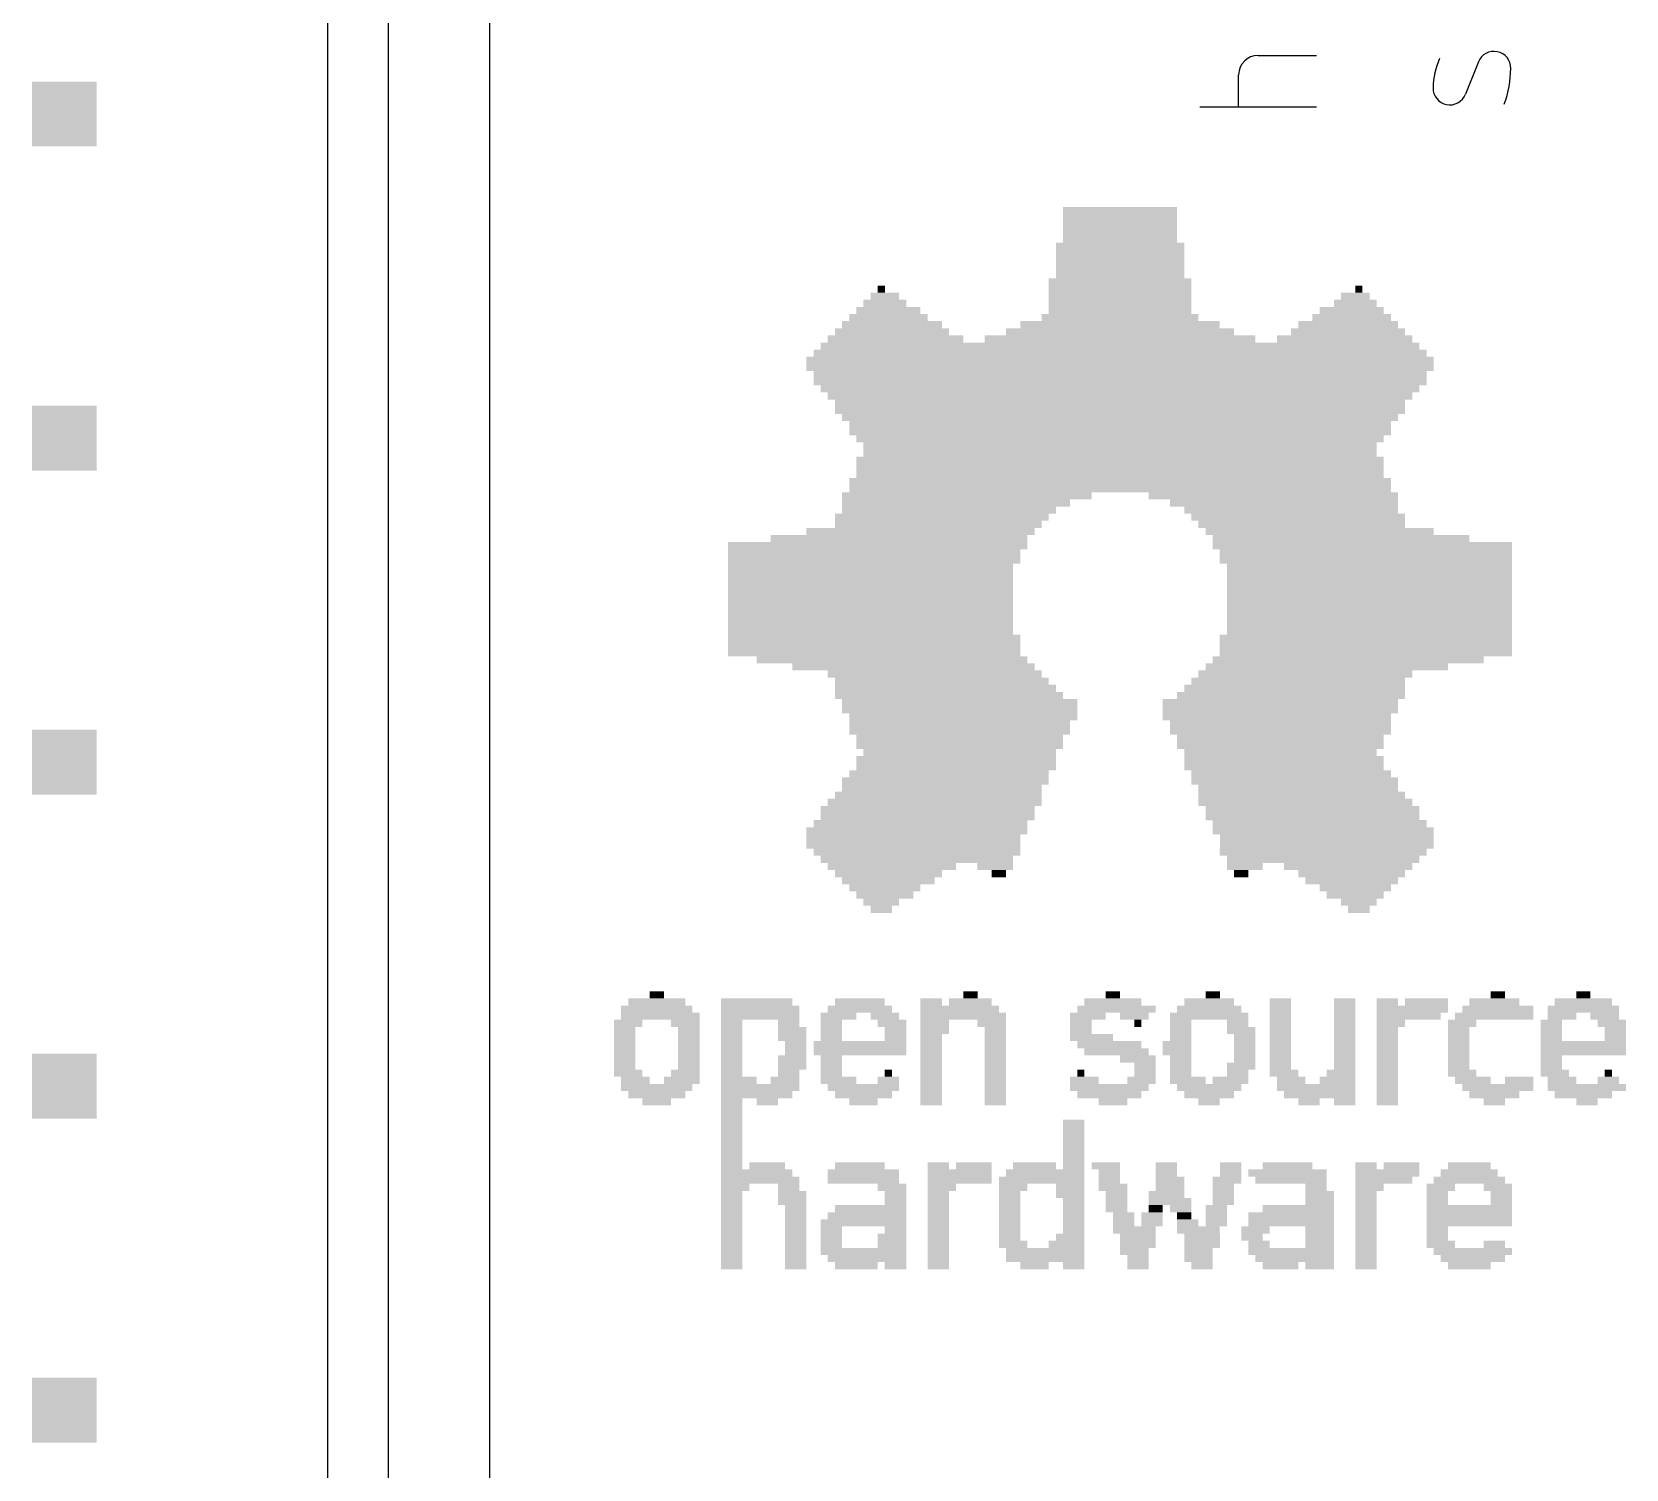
# Model space of a CAD drawing. Extents: x 0 to 55, y -3 to 100.
# Drawn here: x 14.02 to 26.51, y 22.84 to 34.1 of the extents above; entities that cross this region are included whole.
import ezdxf

# ---------------------------------------------------------------- set-up
doc = ezdxf.new("R2010")
doc.units = 0
doc.layers.add('21', color=253, linetype='CONTINUOUS')

# ---------------------------------------------------------------- blocks, each defined once
blk = doc.blocks.new('RECT')
blk.add_solid([(-0.5, -0.5), (0.5, -0.5), (-0.5, 0.5), (0.5, 0.5)])

msp = doc.modelspace()

# ---------------------------------------------------------------- linework, layer by layer
at = {"layer": '21'}
for p, q in [((17.6038, 71.56), (17.6038, 0.44)), ((16.81, 70.7663), (16.81, 1.2337)), ((16.3338, 70.29), (16.3338, 1.71)), ((23.6293, 33.9197), (24.0865, 33.9197)), ((23.4769, 33.5133), (23.4769, 33.7673)), ((25.3565, 33.8689), (25.2549, 33.6149)), ((24.0865, 33.5133), (23.1721, 33.5133))]:
    msp.add_line(p, q, dxfattribs=at)
for centre, radius, start, end in [((23.6293, 33.7673), 0.1524, 90, 180), ((25.5777, 33.6575), 0.5769, 155.7608, 179.1816), ((25.4787, 33.82), 0.1317, 359.1816, 158.1985), ((24.749, 33.8304), 0.8615, 340.2087, 359.1816), ((25.1326, 33.6638), 0.1317, 179.1816, 338.1985)]:
    msp.add_arc(centre, radius, start, end, dxfattribs=at)

# ---------------------------------------------------------------- block references
at = {"layer": '21', "xscale": 0.508, "yscale": 0.508, "rotation": 270}
for p in [(14.27, 33.46), (14.27, 30.92), (14.27, 28.38), (14.27, 25.84), (14.27, 23.3)]:
    msp.add_blockref('RECT', p, dxfattribs=at)
at = {"layer": '21', "yscale": 0.0559}
for p, xscale in [((22.547, 32.7027), 0.8941), ((22.547, 32.6469), 0.8941), ((22.547, 32.591), 0.8941), ((22.547, 32.5351), 0.8941), ((22.547, 32.4792), 0.8941), ((22.547, 32.4233), 1.0058), ((22.547, 32.3675), 1.0058), ((22.547, 32.3116), 1.0058), ((22.547, 32.2557), 1.0058), ((22.547, 32.1439), 1.1176), ((22.547, 32.1998), 1.0058), ((20.703, 31.9763), 0.3353), ((20.703, 32.0322), 0.2235), ((20.6751, 32.0881), 0.0559), ((22.547, 32.0881), 1.1176), ((22.547, 32.0322), 1.1176), ((22.547, 31.9763), 1.1176), ((24.3911, 31.9763), 0.3353), ((24.3911, 32.0322), 0.2235), ((24.419, 32.0881), 0.0559), ((20.7309, 31.8645), 0.6147), ((20.7309, 31.9204), 0.5029), ((22.547, 31.8645), 1.2294), ((22.547, 31.9204), 1.1176), ((24.3631, 31.8645), 0.6147), ((24.3631, 31.9204), 0.5029), ((20.7589, 31.7528), 0.8941), ((20.7589, 31.8087), 0.7823), ((22.547, 31.7528), 1.7882), ((22.547, 31.8087), 1.5646), ((24.3352, 31.7528), 0.8941), ((24.3352, 31.8087), 0.7823), ((22.547, 31.641), 4.6939), ((20.7868, 31.6969), 1.0617), ((22.547, 31.6969), 2.1234), ((24.3073, 31.6969), 1.0617), ((22.547, 31.5293), 4.9174), ((22.547, 31.4734), 4.9174), ((22.547, 31.5851), 4.8057), ((22.547, 31.4175), 4.8057), ((22.547, 31.3616), 4.8057), ((22.547, 31.3057), 4.6939), ((22.547, 31.2499), 4.5822), ((22.547, 31.194), 4.4704), ((22.547, 31.1381), 4.4704), ((22.547, 31.0822), 4.3586), ((22.547, 31.0263), 4.2469), ((22.547, 30.9705), 4.2469), ((22.547, 30.9146), 4.1351), ((22.547, 30.8587), 4.0234), ((22.547, 30.7469), 4.1351), ((22.547, 30.8028), 4.0234), ((22.547, 30.6911), 4.1351), ((22.547, 30.6352), 4.1351), ((22.547, 30.5793), 4.2469), ((22.547, 30.5234), 4.2469), ((21.3456, 30.4675), 1.9558), ((21.2618, 30.4117), 1.7882), ((21.2059, 30.3558), 1.6764), ((23.7485, 30.4675), 1.9558), ((23.8323, 30.4117), 1.7882), ((23.8882, 30.3558), 1.6764), ((21.15, 30.2999), 1.6764), ((21.1221, 30.244), 1.6205), ((23.944, 30.2999), 1.6764), ((23.972, 30.244), 1.6205), ((20.8148, 30.1323), 2.0117), ((20.9824, 30.1881), 1.7882), ((24.1117, 30.1881), 1.7882), ((24.2793, 30.1323), 2.0117), ((20.6471, 30.0764), 2.347), ((20.6192, 30.0205), 2.2911), ((24.447, 30.0764), 2.347), ((24.4749, 30.0205), 2.2911), ((20.6192, 29.9646), 2.2911), ((20.5912, 29.9087), 2.2352), ((20.5912, 29.8529), 2.2352), ((24.4749, 29.9646), 2.2911), ((24.5028, 29.9087), 2.2352), ((24.5028, 29.8529), 2.2352), ((20.5912, 29.797), 2.2352), ((20.5912, 29.7411), 2.2352), ((24.5028, 29.797), 2.2352), ((24.5028, 29.7411), 2.2352), ((20.5912, 29.6852), 2.2352), ((20.5912, 29.6293), 2.2352), ((24.5028, 29.6852), 2.2352), ((24.5028, 29.6293), 2.2352), ((20.5912, 29.5735), 2.2352), ((20.5912, 29.5176), 2.2352), ((24.5028, 29.5735), 2.2352), ((24.5028, 29.5176), 2.2352), ((20.5912, 29.4617), 2.2352), ((20.5912, 29.4058), 2.2352), ((20.6192, 29.3499), 2.2911), ((24.4749, 29.3499), 2.2911), ((24.5028, 29.4617), 2.2352), ((24.5028, 29.4058), 2.2352), ((20.6192, 29.2941), 2.2911), ((20.6192, 29.2382), 2.2911), ((24.4749, 29.2941), 2.2911), ((24.4749, 29.2382), 2.2911), ((20.7589, 29.1823), 2.1234), ((20.9265, 29.1264), 1.8999), ((24.1676, 29.1264), 1.8999), ((24.3352, 29.1823), 2.1234), ((21.0942, 29.0705), 1.6764), ((21.15, 29.0147), 1.6764), ((23.944, 29.0147), 1.6764), ((23.9999, 29.0705), 1.6764), ((21.178, 28.9588), 1.7323), ((21.2059, 28.9029), 1.7882), ((21.2897, 28.847), 1.844), ((23.8043, 28.847), 1.844), ((23.8882, 28.9029), 1.7882), ((23.9161, 28.9588), 1.7323), ((21.2897, 28.7911), 1.844), ((21.3177, 28.7353), 1.7882), ((23.8043, 28.7911), 1.844), ((23.7764, 28.7353), 1.7882), ((21.2897, 28.6794), 1.7323), ((21.2897, 28.6235), 1.7323), ((23.8043, 28.6794), 1.7323), ((23.8043, 28.6235), 1.7323), ((21.2897, 28.5676), 1.6205), ((21.2897, 28.5117), 1.6205), ((23.8043, 28.5676), 1.6205), ((23.8043, 28.5117), 1.6205), ((21.2618, 28.4), 1.5646), ((21.2618, 28.3441), 1.5646), ((21.2897, 28.4559), 1.5088), ((23.8043, 28.4559), 1.5088), ((23.8323, 28.4), 1.5646), ((23.8323, 28.3441), 1.5646), ((21.178, 28.2323), 1.6205), ((21.2059, 28.2882), 1.5646), ((23.8882, 28.2882), 1.5646), ((23.9161, 28.2323), 1.6205), ((21.1221, 28.1206), 1.6205), ((21.15, 28.1765), 1.5646), ((23.944, 28.1765), 1.5646), ((23.972, 28.1206), 1.6205), ((21.0383, 28.0088), 1.6764), ((21.0942, 28.0647), 1.6764), ((23.9999, 28.0647), 1.6764), ((24.0558, 28.0088), 1.6764), ((20.9824, 27.8971), 1.6764), ((21.0383, 27.9529), 1.6764), ((24.0558, 27.9529), 1.6764), ((24.1117, 27.8971), 1.6764), ((20.9545, 27.8412), 1.7323), ((20.9265, 27.7853), 1.6764), ((20.9265, 27.7294), 1.6764), ((24.1396, 27.8412), 1.7323), ((24.1676, 27.7853), 1.6764), ((24.1676, 27.7294), 1.6764), ((20.9545, 27.6735), 1.6205), ((20.9545, 27.6177), 1.5088), ((24.1396, 27.6735), 1.6205), ((24.1396, 27.6177), 1.5088), ((20.7589, 27.5618), 1.0058), ((20.7309, 27.5059), 0.8382), ((21.5691, 27.5618), 0.2794), ((21.5971, 27.5059), 0.1118), ((23.5249, 27.5618), 0.2794), ((23.497, 27.5059), 0.1118), ((24.3352, 27.5618), 1.0058), ((24.3631, 27.5059), 0.8382), ((20.7309, 27.45), 0.7264), ((20.703, 27.3941), 0.5588), ((24.3631, 27.45), 0.7264), ((24.3911, 27.3941), 0.5588), ((20.703, 27.3383), 0.447), ((20.6751, 27.2824), 0.2794), ((20.6751, 27.2265), 0.1676), ((24.3911, 27.3383), 0.447), ((24.419, 27.2824), 0.2794), ((24.419, 27.2265), 0.1676), ((18.9148, 26.5001), 0.447), ((18.9148, 26.5559), 0.1118), ((19.6972, 26.5001), 0.5588), ((20.5074, 26.5001), 0.3912), ((21.0662, 26.5001), 0.1676), ((21.3736, 26.5001), 0.3353), ((21.3736, 26.5559), 0.1118), ((22.4912, 26.5001), 0.447), ((22.4912, 26.5559), 0.1118), ((23.2455, 26.5001), 0.3912), ((23.2735, 26.5559), 0.1118), ((23.8043, 26.5001), 0.1676), ((24.3073, 26.5001), 0.1676), ((24.6425, 26.5001), 0.1676), ((24.9499, 26.5001), 0.3353), ((25.4807, 26.5001), 0.3912), ((25.5087, 26.5559), 0.1118), ((26.1792, 26.5001), 0.447), ((26.1792, 26.5559), 0.1118), ((18.9148, 26.4442), 0.5588), ((18.9428, 26.3883), 0.6147), ((19.7251, 26.4442), 0.6147), ((19.7251, 26.3883), 0.6147), ((20.3398, 26.3883), 0.2794), ((20.5074, 26.4442), 0.5029), ((20.703, 26.3883), 0.2235), ((21.2897, 26.4442), 0.6147), ((21.3177, 26.3883), 0.6706), ((22.2956, 26.3883), 0.2794), ((22.5191, 26.4442), 0.6147), ((22.6588, 26.3883), 0.2235), ((23.2455, 26.3883), 0.6147), ((23.2455, 26.4442), 0.5029), ((23.8043, 26.4442), 0.1676), ((23.8043, 26.3883), 0.1676), ((24.3073, 26.4442), 0.1676), ((24.3073, 26.3883), 0.1676), ((24.8381, 26.4442), 0.5588), ((24.8102, 26.3883), 0.5029), ((25.4807, 26.3883), 0.6147), ((25.5087, 26.4442), 0.5588), ((26.1792, 26.4442), 0.5588), ((26.0116, 26.3883), 0.2235), ((26.3469, 26.3883), 0.2235), ((18.6913, 26.3324), 0.2235), ((18.6634, 26.2765), 0.1676), ((18.6634, 26.2207), 0.1676), ((19.1384, 26.3324), 0.2235), ((19.1663, 26.2765), 0.1676), ((19.1663, 26.2207), 0.1676), ((19.5016, 26.3324), 0.1676), ((19.5016, 26.2765), 0.1676), ((19.5016, 26.2207), 0.1676), ((19.9486, 26.3324), 0.1676), ((19.9766, 26.2765), 0.2235), ((19.9766, 26.2207), 0.2235), ((20.2839, 26.3324), 0.1676), ((20.2839, 26.2765), 0.1676), ((20.2839, 26.2207), 0.1676), ((20.7589, 26.3324), 0.2235), ((20.7868, 26.2765), 0.1676), ((20.7868, 26.2207), 0.1676), ((21.0662, 26.2207), 0.1676), ((21.0942, 26.3324), 0.2235), ((21.0942, 26.2765), 0.2235), ((21.5412, 26.3324), 0.2235), ((21.5691, 26.2765), 0.1676), ((21.5691, 26.2207), 0.1676), ((22.2397, 26.3324), 0.1676), ((22.2397, 26.2765), 0.1676), ((22.3235, 26.2207), 0.3353), ((22.6867, 26.3324), 0.0559), ((23.022, 26.3324), 0.1676), ((23.022, 26.2765), 0.1676), ((23.022, 26.2207), 0.1676), ((23.497, 26.2765), 0.2235), ((23.4691, 26.3324), 0.1676), ((23.5249, 26.2207), 0.1676), ((23.8043, 26.3324), 0.1676), ((23.8043, 26.2765), 0.1676), ((23.8043, 26.2207), 0.1676), ((24.3073, 26.3324), 0.1676), ((24.3073, 26.2765), 0.1676), ((24.3073, 26.2207), 0.1676), ((24.6705, 26.3324), 0.2235), ((24.6425, 26.2765), 0.1676), ((24.6425, 26.2207), 0.1676), ((25.2293, 26.3324), 0.2235), ((25.2013, 26.2765), 0.1676), ((25.2013, 26.2207), 0.1676), ((25.9278, 26.3324), 0.1676), ((25.9278, 26.2765), 0.1676), ((25.9278, 26.2207), 0.1676), ((26.4028, 26.3324), 0.2235), ((26.4307, 26.2765), 0.1676), ((26.4307, 26.2207), 0.1676), ((18.6634, 26.1648), 0.1676), ((18.6634, 26.1089), 0.1676), ((19.1663, 26.1648), 0.1676), ((19.1663, 26.1089), 0.1676), ((19.5016, 26.1648), 0.1676), ((19.5016, 26.1089), 0.1676), ((20.0045, 26.1648), 0.1676), ((20.0045, 26.1089), 0.1676), ((20.5074, 26.1648), 0.7264), ((20.5074, 26.1089), 0.7264), ((21.0662, 26.1648), 0.1676), ((21.0662, 26.1089), 0.1676), ((21.5691, 26.1648), 0.1676), ((21.5691, 26.1089), 0.1676), ((22.4632, 26.1648), 0.5029), ((22.5191, 26.1089), 0.5029), ((22.9941, 26.1648), 0.2235), ((22.9941, 26.1089), 0.2235), ((23.5249, 26.1648), 0.1676), ((23.5249, 26.1089), 0.1676), ((23.8043, 26.1648), 0.1676), ((23.8043, 26.1089), 0.1676), ((24.3073, 26.1648), 0.1676), ((24.3073, 26.1089), 0.1676), ((24.6425, 26.1648), 0.1676), ((24.6425, 26.1089), 0.1676), ((25.2013, 26.1648), 0.1676), ((25.2013, 26.1089), 0.1676), ((26.1792, 26.1648), 0.6706), ((26.1792, 26.1089), 0.6706), ((18.6634, 26.053), 0.1676), ((18.6634, 25.9971), 0.1676), ((19.1663, 26.053), 0.1676), ((19.1663, 25.9971), 0.1676), ((19.5016, 26.053), 0.1676), ((19.5016, 25.9971), 0.1676), ((19.9766, 26.053), 0.2235), ((19.9766, 25.9971), 0.2235), ((20.2839, 26.053), 0.1676), ((20.2839, 25.9971), 0.1676), ((21.0662, 26.053), 0.1676), ((21.0662, 25.9971), 0.1676), ((21.5691, 26.053), 0.1676), ((21.5691, 25.9971), 0.1676), ((22.6867, 26.053), 0.2794), ((22.7426, 25.9971), 0.1676), ((23.022, 26.053), 0.1676), ((23.022, 25.9971), 0.1676), ((23.497, 25.9971), 0.2235), ((23.5249, 26.053), 0.1676), ((23.8043, 26.053), 0.1676), ((23.8043, 25.9971), 0.1676), ((24.3073, 26.053), 0.1676), ((24.3073, 25.9971), 0.1676), ((24.6425, 26.053), 0.1676), ((24.6425, 25.9971), 0.1676), ((25.2013, 26.053), 0.1676), ((25.2013, 25.9971), 0.1676), ((25.9278, 26.053), 0.1676), ((25.9278, 25.9971), 0.1676), ((18.6913, 25.9413), 0.2235), ((18.7472, 25.8854), 0.2235), ((19.1104, 25.8854), 0.2794), ((19.1384, 25.9413), 0.2235), ((19.5016, 25.9413), 0.1676), ((19.5575, 25.8854), 0.2794), ((19.9207, 25.8854), 0.2235), ((19.9486, 25.9413), 0.1676), ((20.2839, 25.9413), 0.1676), ((20.3398, 25.8854), 0.2794), ((20.7309, 25.8854), 0.1676), ((20.7309, 25.9413), 0.0559), ((21.0662, 25.9413), 0.1676), ((21.0662, 25.8854), 0.1676), ((21.5691, 25.9413), 0.1676), ((21.5691, 25.8854), 0.1676), ((22.2676, 25.8854), 0.2235), ((22.2397, 25.9413), 0.0559), ((22.7147, 25.8854), 0.2235), ((22.7426, 25.9413), 0.1676), ((23.022, 25.9413), 0.1676), ((23.0779, 25.8854), 0.2794), ((23.4132, 25.8854), 0.2794), ((23.4691, 25.9413), 0.1676), ((23.8323, 25.9413), 0.2235), ((23.8882, 25.8854), 0.2235), ((24.2514, 25.8854), 0.2794), ((24.2793, 25.9413), 0.2235), ((24.6425, 25.9413), 0.1676), ((24.6425, 25.8854), 0.1676), ((25.2293, 25.9413), 0.2235), ((25.3131, 25.8854), 0.2794), ((25.6763, 25.8854), 0.2235), ((25.9557, 25.9413), 0.2235), ((26.0116, 25.8854), 0.2235), ((26.3748, 25.8854), 0.1676), ((26.3748, 25.9413), 0.0559), ((18.9148, 25.8295), 0.5588), ((18.9148, 25.7736), 0.447), ((19.7251, 25.8295), 0.6147), ((19.6972, 25.7736), 0.5588), ((20.5354, 25.8295), 0.5588), ((20.5354, 25.7736), 0.447), ((21.0662, 25.8295), 0.1676), ((21.0662, 25.7736), 0.1676), ((21.5691, 25.8295), 0.1676), ((21.5691, 25.7736), 0.1676), ((22.4632, 25.8295), 0.6147), ((22.4632, 25.7736), 0.5029), ((23.2455, 25.8295), 0.5029), ((23.2455, 25.7736), 0.3912), ((24.0837, 25.8295), 0.6147), ((24.1117, 25.7736), 0.5588), ((24.6425, 25.8295), 0.1676), ((24.6425, 25.7736), 0.1676), ((25.5087, 25.8295), 0.5588), ((25.4807, 25.7736), 0.3912), ((26.2072, 25.8295), 0.6147), ((26.1792, 25.7736), 0.447), ((18.9148, 25.7177), 0.2235), ((19.5016, 25.7177), 0.1676), ((19.5016, 25.6619), 0.1676), ((19.5016, 25.606), 0.1676), ((19.781, 25.7177), 0.1676), ((20.5354, 25.7177), 0.2235), ((21.0662, 25.7177), 0.1676), ((21.5691, 25.7177), 0.1676), ((22.4912, 25.7177), 0.2235), ((23.2455, 25.7177), 0.1676), ((24.0279, 25.7177), 0.1676), ((24.3073, 25.7177), 0.1676), ((24.6425, 25.7177), 0.1676), ((25.4807, 25.7177), 0.1676), ((26.2072, 25.7177), 0.1676), ((19.5016, 25.5501), 0.1676), ((19.5016, 25.4942), 0.1676), ((22.1838, 25.5501), 0.1676), ((22.1838, 25.4942), 0.1676), ((19.5016, 25.4383), 0.1676), ((19.5016, 25.3825), 0.1676), ((22.1838, 25.4383), 0.1676), ((22.1838, 25.3825), 0.1676), ((19.5016, 25.3266), 0.1676), ((19.5016, 25.2707), 0.1676), ((22.1838, 25.3266), 0.1676), ((22.1838, 25.2707), 0.1676), ((19.5016, 25.2148), 0.1676), ((19.6972, 25.1589), 0.5588), ((19.7251, 25.1031), 0.6147), ((19.781, 25.2148), 0.2794), ((20.5354, 25.1589), 0.5588), ((20.5354, 25.1031), 0.5588), ((20.5074, 25.2148), 0.3912), ((21.1221, 25.2148), 0.1676), ((21.2897, 25.1589), 0.5029), ((21.2897, 25.1031), 0.5029), ((21.4015, 25.2148), 0.2794), ((21.9324, 25.1031), 0.6706), ((21.9603, 25.1589), 0.6147), ((21.8765, 25.2148), 0.3353), ((22.1838, 25.2148), 0.1676), ((22.4353, 25.2148), 0.2235), ((22.4632, 25.1589), 0.1676), ((22.4632, 25.1031), 0.1676), ((22.9382, 25.1031), 0.2235), ((22.9103, 25.2148), 0.1676), ((22.9103, 25.1589), 0.1676), ((23.3852, 25.1031), 0.2235), ((23.4132, 25.2148), 0.1676), ((23.4132, 25.1589), 0.1676), ((23.8602, 25.1589), 0.6147), ((23.8882, 25.1031), 0.5588), ((23.8602, 25.2148), 0.3912), ((24.6425, 25.1589), 0.5029), ((24.4749, 25.2148), 0.1676), ((24.6146, 25.1031), 0.447), ((24.7543, 25.2148), 0.2794), ((25.2852, 25.1031), 0.5588), ((25.2852, 25.1589), 0.447), ((25.2852, 25.2148), 0.3353), ((19.5295, 25.0472), 0.2235), ((19.5016, 24.9913), 0.1676), ((19.9486, 25.0472), 0.1676), ((19.9766, 24.9913), 0.2235), ((20.7589, 25.0472), 0.2235), ((20.7868, 24.9913), 0.1676), ((21.15, 25.0472), 0.2235), ((21.1221, 24.9913), 0.1676), ((21.7088, 25.0472), 0.2235), ((21.6809, 24.9913), 0.1676), ((22.1559, 25.0472), 0.2235), ((22.1559, 24.9913), 0.2235), ((22.4912, 25.0472), 0.2235), ((22.5191, 24.9913), 0.1676), ((22.9103, 24.9913), 0.2794), ((22.9382, 25.0472), 0.2235), ((23.3573, 25.0472), 0.1676), ((23.3573, 24.9913), 0.1676), ((24.0837, 25.0472), 0.1676), ((24.1117, 24.9913), 0.2235), ((24.5028, 25.0472), 0.2235), ((24.4749, 24.9913), 0.1676), ((25.0616, 25.0472), 0.2235), ((25.0337, 24.9913), 0.1676), ((25.5087, 25.0472), 0.2235), ((25.5366, 24.9913), 0.1676), ((19.5016, 24.9354), 0.1676), ((19.5016, 24.8795), 0.1676), ((19.9766, 24.9354), 0.2235), ((20.0045, 24.8795), 0.1676), ((20.5912, 24.8795), 0.5588), ((20.7868, 24.9354), 0.1676), ((21.1221, 24.9354), 0.1676), ((21.1221, 24.8795), 0.1676), ((21.6809, 24.9354), 0.1676), ((21.6809, 24.8795), 0.1676), ((22.1838, 24.9354), 0.1676), ((22.1838, 24.8795), 0.1676), ((22.5191, 24.9354), 0.1676), ((22.5191, 24.8795), 0.1676), ((22.8264, 24.8795), 0.1118), ((22.9382, 24.9354), 0.3353), ((23.022, 24.8795), 0.1676), ((23.3014, 24.8795), 0.1676), ((23.3573, 24.9354), 0.1676), ((23.944, 24.8795), 0.5588), ((24.1117, 24.9354), 0.2235), ((24.4749, 24.9354), 0.1676), ((24.4749, 24.8795), 0.1676), ((25.0337, 24.9354), 0.1676), ((25.2852, 24.8795), 0.6706), ((25.5366, 24.9354), 0.1676), ((19.5016, 24.8237), 0.1676), ((19.5016, 24.7678), 0.1676), ((20.0045, 24.8237), 0.1676), ((20.0045, 24.7678), 0.1676), ((20.5354, 24.7678), 0.6706), ((20.5633, 24.8237), 0.6147), ((21.1221, 24.8237), 0.1676), ((21.1221, 24.7678), 0.1676), ((21.6809, 24.8237), 0.1676), ((21.6809, 24.7678), 0.1676), ((22.1838, 24.8237), 0.1676), ((22.1838, 24.7678), 0.1676), ((22.575, 24.8237), 0.1676), ((22.575, 24.7678), 0.1676), ((22.7985, 24.8237), 0.1676), ((22.7985, 24.7678), 0.1676), ((23.05, 24.8237), 0.1118), ((23.0779, 24.7678), 0.1676), ((23.3014, 24.8237), 0.1676), ((23.3014, 24.7678), 0.1676), ((23.8882, 24.8237), 0.6706), ((23.8882, 24.7678), 0.6706), ((24.4749, 24.8237), 0.1676), ((24.4749, 24.7678), 0.1676), ((25.2852, 24.8237), 0.6706), ((25.2852, 24.7678), 0.6706), ((19.5016, 24.7119), 0.1676), ((19.5016, 24.656), 0.1676), ((19.5016, 24.6001), 0.1676), ((20.0045, 24.7119), 0.1676), ((20.0045, 24.656), 0.1676), ((20.0045, 24.6001), 0.1676), ((20.2839, 24.7119), 0.1676), ((20.2839, 24.656), 0.1676), ((20.2839, 24.6001), 0.1676), ((20.7589, 24.656), 0.2235), ((20.7589, 24.6001), 0.2235), ((20.7868, 24.7119), 0.1676), ((21.1221, 24.7119), 0.1676), ((21.1221, 24.656), 0.1676), ((21.1221, 24.6001), 0.1676), ((21.7088, 24.6001), 0.2235), ((21.6809, 24.7119), 0.1676), ((21.6809, 24.656), 0.1676), ((22.1279, 24.6001), 0.2794), ((22.1559, 24.656), 0.2235), ((22.1838, 24.7119), 0.1676), ((22.6588, 24.7119), 0.3353), ((22.6867, 24.656), 0.2794), ((22.6867, 24.6001), 0.2794), ((23.1617, 24.7119), 0.3353), ((23.1897, 24.656), 0.2794), ((23.1897, 24.6001), 0.2794), ((23.6088, 24.7119), 0.2235), ((23.5808, 24.656), 0.1676), ((23.6367, 24.6001), 0.1676), ((24.1117, 24.7119), 0.2235), ((24.1117, 24.656), 0.2235), ((24.1117, 24.6001), 0.2235), ((24.4749, 24.7119), 0.1676), ((24.4749, 24.656), 0.1676), ((24.4749, 24.6001), 0.1676), ((25.0616, 24.6001), 0.2235), ((25.0337, 24.7119), 0.1676), ((25.0337, 24.656), 0.1676), ((25.4807, 24.6001), 0.1676), ((19.5016, 24.5443), 0.1676), ((19.5016, 24.4884), 0.1676), ((20.0045, 24.5443), 0.1676), ((20.0045, 24.4884), 0.1676), ((20.5354, 24.5443), 0.6706), ((20.5633, 24.4884), 0.6147), ((21.1221, 24.5443), 0.1676), ((21.1221, 24.4884), 0.1676), ((21.9603, 24.5443), 0.6147), ((21.9603, 24.4884), 0.6147), ((22.6588, 24.5443), 0.2235), ((22.6867, 24.4884), 0.1676), ((23.1617, 24.5443), 0.2235), ((23.1617, 24.4884), 0.2235), ((23.8882, 24.5443), 0.6706), ((23.9161, 24.4884), 0.6147), ((24.4749, 24.5443), 0.1676), ((24.4749, 24.4884), 0.1676), ((25.3131, 24.5443), 0.6147), ((25.3131, 24.4884), 0.5029), ((19.5016, 24.4325), 0.1676), ((20.0045, 24.4325), 0.1676), ((20.4795, 24.4325), 0.3353), ((20.7868, 24.4325), 0.1676), ((21.1221, 24.4325), 0.1676), ((21.8765, 24.4325), 0.2235), ((22.1838, 24.4325), 0.1676), ((22.6867, 24.4325), 0.1676), ((23.1897, 24.4325), 0.1676), ((23.8043, 24.4325), 0.2794), ((24.1117, 24.4325), 0.2235), ((24.4749, 24.4325), 0.1676), ((25.2852, 24.4325), 0.3353)]:
    msp.add_blockref('RECT', p, dxfattribs=dict(at, xscale=xscale))

doc.saveas('drawing.dxf')
